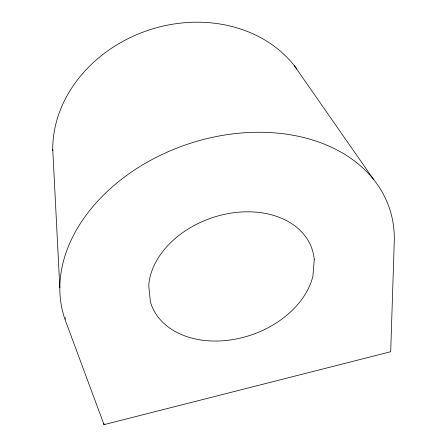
<?xml version="1.0" encoding="UTF-8"?>
<svg xmlns="http://www.w3.org/2000/svg" width="447" height="447" viewBox="0 0 447 447"><rect width="100%" height="100%" fill="white"/><g stroke="black" fill="none" stroke-linecap="round" stroke-linejoin="round"><path stroke-width="0.67" d="M104.017 424.65L390.695 351.728L394.26 241.665A171.469 125.579 -18.9 0 0 207.112 138.564A171.469 125.579 -18.9 0 0 65.625 321.147L104.017 424.65L103.877 423.264M294.31 65.681L373.563 179.42M65.424 317.672L65.502 319.063M52.74 149.22L59.82 287.779M52.752 150.622A133.195 113.035 -18.9 0 1 148.438 30.206A133.195 113.035 -18.9 0 1 296.847 69.045M314.263 259.724L312.917 276.123A85.047 61.787 -18.9 0 1 232.244 339.692A85.047 61.787 -18.9 0 1 150.415 301.948L148.739 285.465A85.047 61.787 -18.9 0 1 231.166 213.102A85.047 61.787 -18.9 0 1 314.263 259.724"/></g></svg>
